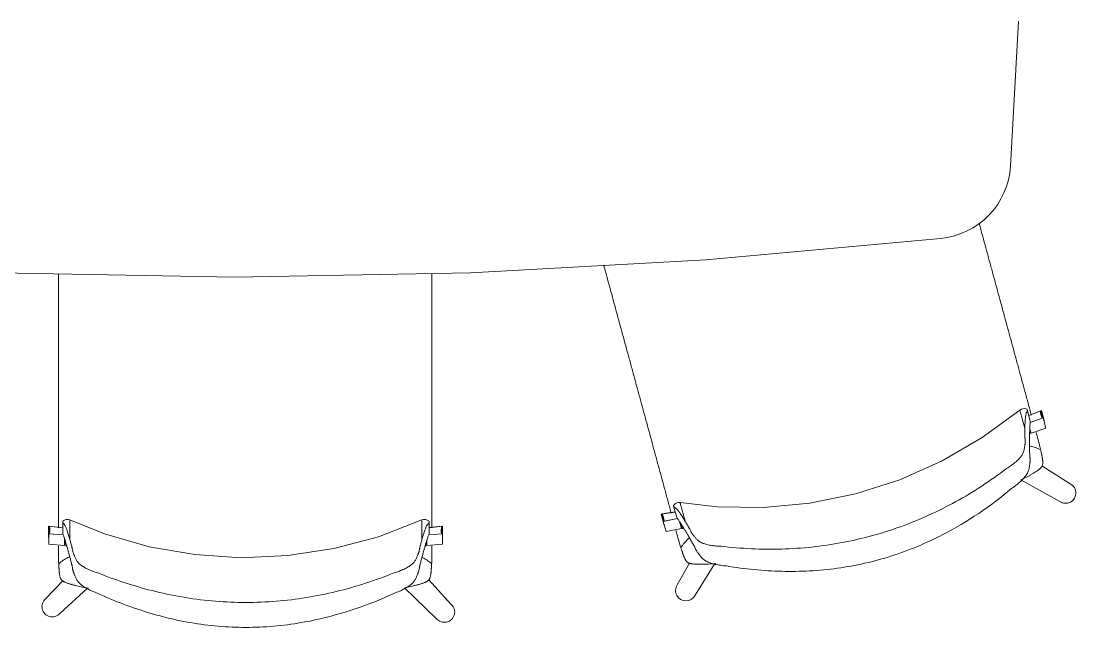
# Model space of a CAD drawing. Header units: millimetres. Extents: x 90978 to 295199, y -4084 to 97293.
# Drawn here: x 180980 to 182321, y 17559 to 18330 of the extents above; entities that cross this region are included whole.
import ezdxf

# ---------------------------------------------------------------- set-up
doc = ezdxf.new("R2010")
doc.units = ezdxf.units.MM
doc.header["$MEASUREMENT"] = 0
doc.layers.add('A-DETL-THIN', color=8, linetype='CONTINUOUS', lineweight=9)
doc.layers.add('I-FURN', color=8, linetype='CONTINUOUS', lineweight=9)

msp = doc.modelspace()

# ---------------------------------------------------------------- linework, layer by layer
at = {"layer": 'A-DETL-THIN'}
for p, q in [((182237.7, 18146.2), (182247.9, 18330.5)), ((181850.4, 18026.9), (182148.9, 18054.2)), ((181551.1, 18010.5), (181850.4, 18026.9)), ((180951.6, 18010.5), (181251.3, 18005)), ((181251.3, 18005), (181551.1, 18010.5))]:
    msp.add_line(p, q, dxfattribs=at)
msp.add_arc((182140, 18151.7), 97.9, 275.2275, 356.8264, dxfattribs=at)
at = {"layer": 'I-FURN'}
for p, q in [((182249.7, 17835.9), (182202, 17800.9)), ((182251.5, 17837), (182249.7, 17835.9)), ((182253.7, 17837.6), (182251.5, 17837)), ((182255.2, 17837.7), (182253.7, 17837.6)), ((182257.1, 17837.4), (182255.2, 17837.7)), ((182258.9, 17836.8), (182257.1, 17837.4)), ((182259.4, 17834.8), (182263, 17821.6)), ((182277.1, 17835.3), (182261, 17828.8)), ((182276.2, 17835), (182261, 17828.8)), ((182280.6, 17822.4), (182277.1, 17835.3)), ((182262.9, 17820.1), (182279.3, 17825.8)), ((182279.3, 17825.8), (182282.8, 17812.9)), ((182263.1, 17806.1), (182262.3, 17809)), ((182264, 17806.4), (182262.4, 17812.1)), ((182282.8, 17812.9), (182264, 17806.4)), ((182202, 17800.9), (182150.9, 17771.2)), ((182150.9, 17771.2), (182096.9, 17747.3)), ((182313.8, 17742.1), (182277.6, 17764.9)), ((182096.9, 17747.3), (182040.5, 17729.3)), ((182250.9, 17747), (182300.5, 17719.6)), ((182040.5, 17729.3), (181982.6, 17717.5)), ((181809.2, 17714.4), (181810.4, 17715.8)), ((181809.8, 17712.4), (181813.4, 17699.2)), ((181810.4, 17715.8), (181811.9, 17717)), ((181811.9, 17717), (181813.3, 17717.7)), ((181813.3, 17717.7), (181815.5, 17718.3)), ((181815.5, 17718.3), (181817.6, 17718.3)), ((181864.6, 17712.9), (181817.6, 17718.3)), ((181923.7, 17712), (181864.6, 17712.9)), ((181982.6, 17717.5), (181923.7, 17712)), ((181032.5, 17694.5), (181034, 17695.6)), ((181034, 17695.6), (181035.7, 17696.3)), ((181035.7, 17696.3), (181037.2, 17696.6)), ((181037.2, 17696.6), (181039.5, 17696.6)), ((181039.5, 17696.6), (181041.6, 17696.1)), ((181085.5, 17678.6), (181041.6, 17696.1)), ((181489.3, 17696.1), (181434.2, 17674.8)), ((181491.4, 17696.6), (181489.3, 17696.1)), ((181493.7, 17696.6), (181491.4, 17696.6)), ((181495.2, 17696.3), (181493.7, 17696.6)), ((181496.9, 17695.6), (181495.2, 17696.3)), ((181498.5, 17694.5), (181496.9, 17695.6)), ((181811.4, 17706.2), (181793.4, 17703.6)), ((181793.4, 17703.6), (181796.9, 17690.7)), ((181811.4, 17706.4), (181794.3, 17703.8)), ((181796.3, 17694.3), (181814.3, 17697.9)), ((181799.8, 17681.4), (181796.3, 17694.3)), ((181797.2, 17694.6), (181814.2, 17698)), ((181032.5, 17686), (181014.3, 17688.2)), ((181014.3, 17688.2), (181014.3, 17674.9)), ((181032.5, 17686.2), (181015.3, 17688.3)), ((181032.5, 17692.4), (181032.5, 17678.8)), ((181498.5, 17692.4), (181498.5, 17678.8)), ((181515.6, 17688.3), (181498.5, 17686.2)), ((181514.7, 17688.2), (181498.5, 17686.3)), ((181515.6, 17674.9), (181515.6, 17688.3)), ((181819.3, 17685.3), (181799.8, 17681.4)), ((181817, 17693.9), (181819.3, 17685.3)), ((181818.7, 17691.3), (181820.2, 17685.6)), ((181014.7, 17678.5), (181033, 17677.3)), ((181014.7, 17665.2), (181014.7, 17678.5)), ((181015.6, 17678.5), (181033, 17677.3)), ((181034.6, 17672.7), (181034.6, 17663.8)), ((181035.5, 17669.7), (181035.5, 17663.8)), ((181142.3, 17662.1), (181085.5, 17678.6)), ((181434.2, 17674.8), (181377.1, 17659.6)), ((181495.4, 17663.8), (181495.4, 17669.7)), ((181497.9, 17677.3), (181515.3, 17678.5)), ((181515.3, 17678.5), (181515.3, 17665.2)), ((181034.6, 17663.8), (181014.7, 17665.2)), ((181200.6, 17652), (181142.3, 17662.1)), ((181377.1, 17659.6), (181318.6, 17650.7)), ((181494.5, 17663.8), (181494.5, 17666.8)), ((181515.3, 17665.2), (181495.4, 17663.8)), ((181259.6, 17648.1), (181200.6, 17652)), ((181318.6, 17650.7), (181259.6, 17648.1)), ((181829.5, 17641.3), (181814.1, 17613.5)), ((181836.6, 17600.3), (181862, 17640.6)), ((181032.8, 17618.7), (181010.7, 17595.9)), ((181526.6, 17588.7), (181497.6, 17620.3)), ((181028.9, 17577.2), (181064, 17609.4)), ((181467.2, 17609.9), (181507.9, 17570.5))]:
    msp.add_line(p, q, dxfattribs=at)
for centre, start, end in [((182307.9, 17730.4), 235.6436, 63.2599), ((181824.9, 17606.2), 145.6202, 333.2364), ((181019.2, 17585.9), 130.3941, 318.0104), ((181517.9, 17579), 220.4176, 48.0338)]:
    msp.add_arc(centre, 13.1, start, end, dxfattribs=at)
for centre, major_axis, start_param, end_param in [((182293.5, 17834.1), (-16.8, -4.6), 5.960696, 6.540192), ((182294.4, 17834.4), (-16.8, -4.6), 5.960696, 6.540192), ((182297.9, 17821.5), (-16.8, -4.6), 5.960696, 6.044337), ((181778.9, 17694), (-16.8, -4.6), 2.884586, 3.464082), ((181779.8, 17694.3), (-16.8, -4.6), 2.884586, 3.464082), ((180997.8, 17682.8), (-17.4, 0), 2.884586, 3.464082), ((180998.8, 17682.9), (-17.4, 0), 2.884586, 3.464082), ((181531.2, 17682.8), (-17.4, 0), 5.960696, 6.540192), ((181532.1, 17682.9), (-17.4, 0), 5.960696, 6.540192), ((181782.4, 17681.2), (-16.8, -4.6), 3.380441, 3.464082), ((180997.8, 17669.5), (-17.4, 0), 3.380441, 3.464082), ((181532.1, 17669.5), (-17.4, 0), 5.960696, 6.044337)]:
    msp.add_ellipse(centre, major_axis=major_axis, ratio=0.978487, start_param=start_param, end_param=end_param, dxfattribs=at)
for points, knots in [([(182198, 18073.4), (182198.2, 18072.7), (182199, 18069.5), (182201.2, 18061.5), (182204.5, 18049.5), (182207.7, 18037.5), (182210.4, 18027.8), (182212.4, 18020.4), (182214.4, 18013.1), (182217, 18003.3), (182220.3, 17991.3), (182224.2, 17976.8), (182228.2, 17962.2), (182232.2, 17947.6), (182236.1, 17933.2), (182239.4, 17921.2), (182242, 17911.5), (182244, 17904.2), (182246, 17896.9), (182248.6, 17887.3), (182251.8, 17875.5), (182255.1, 17863.6), (182257.7, 17853.8), (182259.8, 17846.4), (182261.8, 17838.8), (182263.3, 17833.2), (182264.2, 17830), (182264.4, 17829.3)], [-0.7016648, -0.7016648, -0.7016648, -0.7016648, -0.6964286, -0.6785714, -0.6428571, -0.6071429, -0.5892857, -0.5714286, -0.5535714, -0.5357143, -0.5, -0.4642857, -0.4285714, -0.3928571, -0.3571429, -0.3214286, -0.3035714, -0.2857143, -0.2678571, -0.25, -0.2142857, -0.1785714, -0.1607143, -0.1428571, -0.125, -0.1071429, -0.1022726, -0.1022726, -0.1022726, -0.1022726]), ([(181806.4, 17704.8), (181806.3, 17705.2), (181804.8, 17710.5), (181802, 17721), (181797.9, 17735.8), (181794, 17750.4), (181790.7, 17762.4), (181788, 17772.1), (181786, 17779.5), (181784, 17786.9), (181781.4, 17796.7), (181778.1, 17808.7), (181774.8, 17820.7), (181772.2, 17830.4), (181770.2, 17837.7), (181768.2, 17845), (181765.6, 17854.6), (181762.4, 17866.5), (181759.1, 17878.4), (181756.5, 17888.1), (181754.5, 17895.4), (181752.5, 17902.8), (181749.8, 17912.6), (181746.5, 17924.7), (181742.5, 17939.3), (181738.5, 17954.1), (181734.5, 17968.8), (181730.6, 17983.1), (181726.8, 17997.3), (181723.4, 18009.4), (181721.4, 18017), (181720.6, 18019.7)], [-0.896036, -0.896036, -0.896036, -0.896036, -0.8928571, -0.8571429, -0.8214286, -0.7857143, -0.75, -0.7321429, -0.7142857, -0.6964286, -0.6785714, -0.6428571, -0.6071429, -0.5892857, -0.5714286, -0.5535714, -0.5357143, -0.5, -0.4642857, -0.4464286, -0.4285714, -0.4107143, -0.3928571, -0.3571429, -0.3214286, -0.2857143, -0.25, -0.2142857, -0.1785714, -0.1428571, -0.1220289, -0.1220289, -0.1220289, -0.1220289]), ([(181027.2, 17686), (181027.2, 17686.4), (181027.2, 17691.9), (181027.2, 17702.7), (181027.2, 17718.2), (181027.2, 17733.2), (181027.2, 17745.7), (181027.2, 17755.8), (181027.2, 17763.5), (181027.2, 17771.1), (181027.2, 17781.2), (181027.2, 17793.7), (181027.2, 17806.1), (181027.2, 17816.1), (181027.2, 17823.7), (181027.2, 17831.3), (181027.2, 17841.2), (181027.2, 17853.6), (181027.2, 17865.9), (181027.2, 17876), (181027.2, 17883.6), (181027.2, 17891.2), (181027.2, 17901.3), (181027.2, 17913.9), (181027.2, 17929), (181027.2, 17944.4), (181027.2, 17959.6), (181027.2, 17974.4), (181027.2, 17989.1), (181027.2, 18000.6), (181027.2, 18007.3), (181027.2, 18009.1)], [-0.896036, -0.896036, -0.896036, -0.896036, -0.8928571, -0.8571429, -0.8214286, -0.7857143, -0.75, -0.7321429, -0.7142857, -0.6964286, -0.6785714, -0.6428571, -0.6071429, -0.5892857, -0.5714286, -0.5535714, -0.5357143, -0.5, -0.4642857, -0.4464286, -0.4285714, -0.4107143, -0.3928571, -0.3571429, -0.3214286, -0.2857143, -0.25, -0.2142857, -0.1785714, -0.1428571, -0.1300854, -0.1300854, -0.1300854, -0.1300854]), ([(181501.8, 18009.5), (181501.8, 18007.5), (181501.8, 18000.6), (181501.8, 17988.8), (181501.8, 17974.2), (181501.8, 17961.8), (181501.8, 17951.8), (181501.8, 17944.2), (181501.8, 17936.6), (181501.8, 17926.5), (181501.8, 17914), (181501.8, 17901.6), (181501.8, 17891.6), (181501.8, 17883.9), (181501.8, 17876.3), (181501.8, 17866.2), (181501.8, 17853.7), (181501.8, 17838.7), (181501.8, 17823.6), (181501.8, 17808.4), (181501.8, 17793.5), (181501.8, 17781.1), (181501.8, 17771.1), (181501.8, 17763.4), (181501.8, 17755.9), (181501.8, 17746), (181501.8, 17733.7), (181501.8, 17721.3), (181501.8, 17711.2), (181501.8, 17703.5), (181501.8, 17695.7), (181501.8, 17689.9), (181501.8, 17686.6), (181501.8, 17685.9)], [-0.8717754, -0.8717754, -0.8717754, -0.8717754, -0.8571429, -0.8214286, -0.7857143, -0.75, -0.7321429, -0.7142857, -0.6964286, -0.6785714, -0.6428571, -0.6071429, -0.5892857, -0.5714286, -0.5535714, -0.5357143, -0.5, -0.4642857, -0.4285714, -0.3928571, -0.3571429, -0.3214286, -0.3035714, -0.2857143, -0.2678571, -0.25, -0.2142857, -0.1785714, -0.1607143, -0.1428571, -0.125, -0.1071429, -0.1022726, -0.1022726, -0.1022726, -0.1022726]), ([(182249.7, 17835.9), (182249.7, 17835.9), (182249.7, 17835.8), (182249.8, 17835.2), (182250.1, 17834.4), (182250.6, 17832.5), (182251.6, 17828.7), (182253.5, 17821.7), (182255.2, 17815.4), (182256.2, 17811.8)], [0.3374293, 0.3374293, 0.3374293, 0.3374293, 0.3888889, 0.4444444, 0.5138889, 0.5833333, 0.7222222, 0.8611111, 1, 1, 1, 1]), ([(182259.4, 17834.8), (182259.3, 17835.3), (182259, 17836.1), (182258.9, 17836.7), (182258.8, 17836.8), (182259, 17836.2), (182259.2, 17835.5), (182259.3, 17835.1)], [0, 0, 0, 0, 0.125, 0.25, 0.375, 0.5, 0.5828112, 0.5828112, 0.5828112, 0.5828112]), ([(182232.8, 17761.6), (182235.1, 17762.9), (182239.2, 17765.6), (182243.5, 17768.9), (182246.5, 17771.6), (182248.5, 17773.6), (182250, 17775.3), (182250.9, 17776.5), (182251.4, 17777.1), (182251.8, 17777.6), (182252.1, 17778.1), (182252.6, 17778.8), (182253.2, 17779.9), (182254, 17781.6), (182254.7, 17783.5), (182255.2, 17785.4), (182255.6, 17787.3), (182255.8, 17789.1), (182256, 17790.5), (182256.1, 17791.4), (182256.2, 17791.9), (182256.3, 17792.3), (182256.4, 17792.7), (182256.4, 17793.2), (182256.5, 17794), (182256.6, 17795.1), (182256.6, 17796.3), (182256.5, 17797.8), (182256.4, 17799.2), (182256.2, 17800.7), (182256.2, 17801.9), (182256.2, 17803.2), (182256.2, 17804.8), (182256.2, 17807.7), (182256.2, 17810.2), (182256.2, 17811.8)], [0, 0, 0, 0, 0.0625, 0.125, 0.15625, 0.1875, 0.21875, 0.234375, 0.242188, 0.25, 0.257812, 0.265625, 0.28125, 0.3125, 0.34375, 0.375, 0.40625, 0.4375, 0.46875, 0.484375, 0.492188, 0.5, 0.507812, 0.515625, 0.53125, 0.5625, 0.59375, 0.625, 0.6875, 0.71875, 0.75, 0.78125, 0.8125, 0.875, 1, 1, 1, 1]), ([(182262.5, 17814.1), (182262.4, 17812.1), (182262.2, 17808.7), (182262.1, 17803.5), (182262.1, 17799.2), (182262.1, 17794.8), (182262.1, 17790.2), (182262.2, 17786), (182262.2, 17782.5), (182262.2, 17780.3), (182262.3, 17778.6), (182262.4, 17776.9), (182262.6, 17775.2), (182262.7, 17773.4), (182262.7, 17772), (182262.7, 17770.8), (182262.6, 17769.9), (182262.6, 17769.3), (182262.5, 17768.9), (182262.4, 17768.5), (182262.4, 17768), (182262.3, 17767), (182262.1, 17765.6), (182261.9, 17763.8), (182261.6, 17762), (182261.2, 17760.1), (182260.5, 17758.1), (182259.8, 17756.4), (182259.1, 17755.2), (182258.7, 17754.6), (182258.4, 17754), (182258, 17753.5), (182257.5, 17752.8), (182256.6, 17751.6), (182255.2, 17749.8), (182253.2, 17747.6), (182250.2, 17744.7), (182246, 17740.9), (182241.9, 17737.9), (182239.7, 17736.4)], [0, 0, 0, 0, 0.142857, 0.214286, 0.285714, 0.357143, 0.428571, 0.5, 0.535714, 0.571429, 0.589286, 0.607143, 0.642857, 0.660714, 0.678571, 0.696429, 0.705357, 0.709821, 0.714286, 0.71875, 0.723214, 0.732143, 0.75, 0.767857, 0.785714, 0.803571, 0.821429, 0.839286, 0.848214, 0.852679, 0.857143, 0.861607, 0.866071, 0.875, 0.892857, 0.910714, 0.928571, 0.964286, 1, 1, 1, 1]), ([(182276.1, 17785.5), (182273.9, 17786.5), (182269.5, 17788.3), (182264.7, 17789.6), (182262.1, 17790.1), (182261.7, 17790.2)], [0, 0, 0, 0, 0.02777778, 0.05555556, 0.06066679, 0.06066679, 0.06066679, 0.06066679]), ([(182276.1, 17785.5), (182276.3, 17784.4), (182276.7, 17782.8), (182277.1, 17780.9), (182277.3, 17779.8), (182277.5, 17779), (182277.6, 17778.2), (182277.8, 17777.2), (182278.1, 17776), (182278.3, 17774.8), (182278.4, 17773.9), (182278.5, 17773.4), (182278.5, 17773), (182278.6, 17772.6), (182278.7, 17772.1), (182278.8, 17771.2), (182278.9, 17770), (182278.9, 17768.6), (182278.8, 17767.3), (182278.5, 17766), (182278, 17764.6), (182277.3, 17763.5), (182276.6, 17762.6), (182276.1, 17762), (182275.5, 17761.4), (182274.7, 17760.7), (182273.6, 17759.8), (182272.1, 17758.7), (182270.6, 17757.7), (182269, 17756.7), (182267.6, 17755.9), (182266.2, 17755), (182264.7, 17754.2), (182263.1, 17753.2), (182260.9, 17752), (182256.8, 17749.9), (182253.4, 17748.1), (182251.3, 17747)], [0, 0, 0, 0, 0.0625, 0.09375, 0.109375, 0.125, 0.140625, 0.15625, 0.1875, 0.21875, 0.234375, 0.242188, 0.25, 0.257812, 0.265625, 0.28125, 0.3125, 0.34375, 0.375, 0.40625, 0.4375, 0.46875, 0.484375, 0.5, 0.515625, 0.53125, 0.5625, 0.59375, 0.625, 0.65625, 0.6875, 0.71875, 0.75, 0.78125, 0.8125, 0.875, 1, 1, 1, 1]), ([(181869.8, 17662.7), (181882.6, 17661.2), (181908.2, 17659), (181959.7, 17658.5), (182023.9, 17665.2), (182098.7, 17685.6), (182157.4, 17712.3), (182201.6, 17738.9), (182222.6, 17753.7), (182232.8, 17761.6)], [-1, -1, -1, -1, -0.9, -0.8, -0.6, -0.4, -0.2, -0.1, 0, 0, 0, 0]), ([(182239.7, 17736.4), (182226.2, 17725), (182197.9, 17703.6), (182147.1, 17673.5), (182087.1, 17648.3), (182017.8, 17632.7), (181958.8, 17629.6), (181911.6, 17632.5), (181888.3, 17635.6), (181876.6, 17637.6)], [-1, -1, -1, -1, -0.863636, -0.727273, -0.545455, -0.363636, -0.181818, -0.090909, 0, 0, 0, 0]), ([(181809.7, 17712.7), (181809.6, 17713.1), (181809.4, 17713.9), (181809.2, 17714.5), (181809.2, 17714.4), (181809.4, 17713.7), (181809.6, 17712.9), (181809.8, 17712.4)], [0.4162183, 0.4162183, 0.4162183, 0.4162183, 0.5, 0.625, 0.75, 0.875, 1, 1, 1, 1]), ([(181824.2, 17694.2), (181823.4, 17697.1), (181822, 17702.3), (181820.3, 17708.5), (181819, 17713), (181818.3, 17715.6), (181818, 17717), (181817.8, 17717.7), (181817.6, 17718.2), (181817.6, 17718.3), (181817.6, 17718.3)], [0, 0, 0, 0, 0.1111111, 0.2222222, 0.3333333, 0.4444444, 0.5, 0.5555556, 0.6111111, 0.6625707, 0.6625707, 0.6625707, 0.6625707]), ([(181032.5, 17692.8), (181032.5, 17693.2), (181032.5, 17693.9), (181032.5, 17694.6), (181032.5, 17694.5), (181032.5, 17693.8), (181032.5, 17693), (181032.5, 17692.4)], [0.4162183, 0.4162183, 0.4162183, 0.4162183, 0.5, 0.625, 0.75, 0.875, 1, 1, 1, 1]), ([(181041.6, 17671.1), (181041.6, 17674.1), (181041.6, 17679.5), (181041.6, 17685.9), (181041.6, 17690.6), (181041.6, 17693.3), (181041.6, 17694.7), (181041.6, 17695.2), (181041.6, 17695.4)], [0, 0, 0, 0, 0.1111111, 0.2222222, 0.3333333, 0.4444444, 0.5, 0.5555556, 0.5555556, 0.5555556, 0.5555556]), ([(181489.3, 17695.4), (181489.3, 17695.1), (181489.3, 17694.5), (181489.3, 17692.5), (181489.3, 17688.6), (181489.3, 17681.4), (181489.3, 17674.9), (181489.3, 17671.1)], [0.4444444, 0.4444444, 0.4444444, 0.4444444, 0.5138889, 0.5833333, 0.7222222, 0.8611111, 1, 1, 1, 1]), ([(181498.5, 17692.4), (181498.5, 17693), (181498.5, 17693.8), (181498.5, 17694.5), (181498.5, 17694.6), (181498.5, 17693.9), (181498.5, 17693.2), (181498.5, 17692.8)], [0, 0, 0, 0, 0.125, 0.25, 0.375, 0.5, 0.5828112, 0.5828112, 0.5828112, 0.5828112]), ([(181824.2, 17694.2), (181825, 17692.8), (181826.3, 17690.7), (181827.7, 17688.2), (181828.6, 17686.8), (181829.2, 17685.7), (181829.8, 17684.7), (181830.4, 17683.3), (181831, 17682), (181831.7, 17680.6), (181832.3, 17679.6), (181832.9, 17678.7), (181833.4, 17678), (181833.7, 17677.6), (181834, 17677.3), (181834.2, 17677), (181834.6, 17676.6), (181835.2, 17675.9), (181836, 17674.8), (181837.2, 17673.4), (181838.4, 17672), (181839.8, 17670.6), (181841.4, 17669.3), (181842.9, 17668.2), (181844.1, 17667.6), (181844.8, 17667.2), (181845.3, 17667), (181845.9, 17666.7), (181846.7, 17666.4), (181848.1, 17665.9), (181850.2, 17665.2), (181852.9, 17664.5), (181856.9, 17663.7), (181862.3, 17663), (181867.2, 17662.8), (181869.8, 17662.7)], [0, 0, 0, 0, 0.125, 0.1875, 0.21875, 0.25, 0.28125, 0.3125, 0.375, 0.40625, 0.4375, 0.46875, 0.484375, 0.492188, 0.5, 0.507812, 0.515625, 0.53125, 0.5625, 0.59375, 0.625, 0.65625, 0.6875, 0.71875, 0.734375, 0.742188, 0.75, 0.757812, 0.765625, 0.78125, 0.8125, 0.84375, 0.875, 0.9375, 1, 1, 1, 1]), ([(181876.6, 17637.6), (181874, 17637.8), (181868.9, 17638.3), (181863.3, 17639.4), (181859.3, 17640.4), (181856.5, 17641.3), (181854.3, 17642.1), (181852.9, 17642.7), (181852.2, 17643), (181851.6, 17643.3), (181851, 17643.6), (181850.3, 17644), (181849.1, 17644.7), (181847.6, 17645.7), (181846.1, 17647.1), (181844.8, 17648.5), (181843.6, 17649.9), (181842.5, 17651.4), (181841.7, 17652.5), (181841.1, 17653.3), (181840.7, 17653.7), (181840.5, 17654.1), (181840.2, 17654.4), (181839.9, 17654.8), (181839.4, 17655.5), (181838.7, 17656.6), (181838, 17657.8), (181837.2, 17659.4), (181836.5, 17660.9), (181835.8, 17662.5), (181835.2, 17663.6), (181834.5, 17664.8), (181833.6, 17666.3), (181832.1, 17669), (181830, 17672.6), (181827.7, 17676.6), (181825.5, 17680.4), (181823.3, 17684), (181821.3, 17687.4), (181819.4, 17690.4), (181818.2, 17692.2), (181817.6, 17693)], [0, 0, 0, 0, 0.035714, 0.071429, 0.089286, 0.107143, 0.125, 0.133929, 0.138393, 0.142857, 0.147321, 0.151786, 0.160714, 0.178571, 0.196429, 0.214286, 0.232143, 0.25, 0.267857, 0.276786, 0.28125, 0.285714, 0.290179, 0.294643, 0.303571, 0.321429, 0.339286, 0.357143, 0.392857, 0.410714, 0.428571, 0.446429, 0.464286, 0.5, 0.571429, 0.642857, 0.714286, 0.785714, 0.857143, 0.928571, 1, 1, 1, 1]), ([(181820.2, 17685.7), (181820.6, 17685.5), (181821.5, 17685.2), (181822.4, 17684.8), (181822.8, 17684.7)], [-0.8810546, -0.8810546, -0.8810546, -0.8810546, -0.6666667, -0.4718724, -0.4718724, -0.4718724, -0.4718724]), ([(181077.3, 17602.7), (181074.8, 17603.6), (181070.1, 17605.4), (181065, 17607.9), (181061.4, 17610), (181058.9, 17611.5), (181057, 17612.9), (181055.8, 17613.8), (181055.1, 17614.4), (181054.7, 17614.8), (181054.2, 17615.2), (181053.6, 17615.8), (181052.7, 17616.7), (181051.5, 17618.2), (181050.4, 17619.9), (181049.5, 17621.6), (181048.7, 17623.3), (181048, 17625), (181047.5, 17626.3), (181047.1, 17627.2), (181046.9, 17627.7), (181046.8, 17628.1), (181046.6, 17628.5), (181046.4, 17629), (181046.1, 17629.8), (181045.7, 17631), (181045.4, 17632.3), (181045, 17634.1), (181044.8, 17635.8), (181044.5, 17637.4), (181044.2, 17638.7), (181043.8, 17640), (181043.4, 17641.7), (181042.6, 17644.7), (181041.5, 17648.7), (181040.4, 17653.2), (181039.2, 17657.4), (181038.1, 17661.5), (181037, 17665.3), (181035.9, 17668.7), (181035.2, 17670.7), (181034.9, 17671.7)], [0, 0, 0, 0, 0.035714, 0.071429, 0.089286, 0.107143, 0.125, 0.133929, 0.138393, 0.142857, 0.147321, 0.151786, 0.160714, 0.178571, 0.196429, 0.214286, 0.232143, 0.25, 0.267857, 0.276786, 0.28125, 0.285714, 0.290179, 0.294643, 0.303571, 0.321429, 0.339286, 0.357143, 0.392857, 0.410714, 0.428571, 0.446429, 0.464286, 0.5, 0.571429, 0.642857, 0.714286, 0.785714, 0.857143, 0.928571, 1, 1, 1, 1]), ([(181041.6, 17671.1), (181042, 17669.6), (181042.7, 17667.2), (181043.4, 17664.4), (181043.9, 17662.8), (181044.2, 17661.6), (181044.5, 17660.4), (181044.7, 17659), (181045, 17657.5), (181045.3, 17656), (181045.6, 17654.9), (181045.9, 17653.8), (181046.3, 17653.1), (181046.5, 17652.6), (181046.6, 17652.3), (181046.8, 17651.9), (181047, 17651.4), (181047.4, 17650.6), (181047.9, 17649.3), (181048.6, 17647.6), (181049.5, 17645.9), (181050.4, 17644.2), (181051.6, 17642.5), (181052.8, 17641.1), (181053.8, 17640.2), (181054.4, 17639.7), (181054.9, 17639.3), (181055.3, 17638.9), (181056, 17638.4), (181057.2, 17637.5), (181059.1, 17636.3), (181061.5, 17634.9), (181065.1, 17633.1), (181070.2, 17631), (181074.8, 17629.5), (181077.3, 17628.8)], [0, 0, 0, 0, 0.125, 0.1875, 0.21875, 0.25, 0.28125, 0.3125, 0.375, 0.40625, 0.4375, 0.46875, 0.484375, 0.492188, 0.5, 0.507812, 0.515625, 0.53125, 0.5625, 0.59375, 0.625, 0.65625, 0.6875, 0.71875, 0.734375, 0.742188, 0.75, 0.757812, 0.765625, 0.78125, 0.8125, 0.84375, 0.875, 0.9375, 1, 1, 1, 1]), ([(181496, 17671.7), (181495.3, 17669.8), (181494.3, 17666.5), (181492.8, 17661.5), (181491.7, 17657.4), (181490.6, 17653.2), (181489.4, 17648.7), (181488.3, 17644.7), (181487.4, 17641.3), (181486.9, 17639.2), (181486.5, 17637.4), (181486.2, 17635.8), (181485.9, 17634.1), (181485.5, 17632.3), (181485.2, 17631), (181484.8, 17629.8), (181484.5, 17629), (181484.3, 17628.5), (181484.2, 17628.1), (181484, 17627.7), (181483.8, 17627.2), (181483.4, 17626.3), (181482.9, 17625), (181482.2, 17623.3), (181481.5, 17621.6), (181480.5, 17619.9), (181479.4, 17618.2), (181478.3, 17616.7), (181477.3, 17615.8), (181476.7, 17615.2), (181476.3, 17614.8), (181475.8, 17614.4), (181475.1, 17613.8), (181473.9, 17612.9), (181472, 17611.5), (181469.6, 17610), (181466, 17607.9), (181460.9, 17605.4), (181456.1, 17603.6), (181453.6, 17602.7)], [0, 0, 0, 0, 0.142857, 0.214286, 0.285714, 0.357143, 0.428571, 0.5, 0.535714, 0.571429, 0.589286, 0.607143, 0.642857, 0.660714, 0.678571, 0.696429, 0.705357, 0.709821, 0.714286, 0.71875, 0.723214, 0.732143, 0.75, 0.767857, 0.785714, 0.803571, 0.821429, 0.839286, 0.848214, 0.852679, 0.857143, 0.861607, 0.866071, 0.875, 0.892857, 0.910714, 0.928571, 0.964286, 1, 1, 1, 1]), ([(181453.6, 17628.8), (181456.1, 17629.5), (181460.7, 17631), (181465.8, 17633.1), (181469.4, 17634.9), (181471.8, 17636.3), (181473.7, 17637.5), (181474.9, 17638.4), (181475.6, 17638.9), (181476.1, 17639.3), (181476.5, 17639.7), (181477.1, 17640.2), (181478.1, 17641.1), (181479.3, 17642.5), (181480.5, 17644.2), (181481.5, 17645.9), (181482.3, 17647.6), (181483, 17649.3), (181483.5, 17650.6), (181483.9, 17651.4), (181484.1, 17651.9), (181484.3, 17652.3), (181484.5, 17652.6), (181484.7, 17653.1), (181485, 17653.8), (181485.3, 17654.9), (181485.6, 17656), (181486, 17657.5), (181486.2, 17659), (181486.5, 17660.4), (181486.7, 17661.6), (181487.1, 17662.8), (181487.5, 17664.4), (181488.2, 17667.2), (181488.9, 17669.6), (181489.3, 17671.1)], [0, 0, 0, 0, 0.0625, 0.125, 0.15625, 0.1875, 0.21875, 0.234375, 0.242188, 0.25, 0.257812, 0.265625, 0.28125, 0.3125, 0.34375, 0.375, 0.40625, 0.4375, 0.46875, 0.484375, 0.492188, 0.5, 0.507812, 0.515625, 0.53125, 0.5625, 0.59375, 0.625, 0.6875, 0.71875, 0.75, 0.78125, 0.8125, 0.875, 1, 1, 1, 1]), ([(181829.7, 17673.3), (181829, 17672.7), (181826.6, 17670.6), (181822.8, 17666.7), (181819.9, 17662.9), (181818.5, 17660.9)], [0.93303317, 0.93303317, 0.93303317, 0.93303317, 0.94444444, 0.97222222, 1, 1, 1, 1]), ([(181859.4, 17640.3), (181857, 17640.2), (181853.2, 17640), (181848.6, 17639.8), (181846.1, 17639.8), (181844.2, 17639.7), (181842.5, 17639.7), (181840.9, 17639.7), (181839.2, 17639.7), (181837.4, 17639.8), (181835.5, 17639.9), (181833.7, 17640.1), (181832.3, 17640.3), (181831.2, 17640.5), (181830.5, 17640.7), (181829.7, 17641), (181828.7, 17641.4), (181827.5, 17642), (181826.3, 17642.9), (181825.4, 17643.9), (181824.7, 17645), (181824, 17646.2), (181823.5, 17647.3), (181823.1, 17648.1), (181822.9, 17648.6), (181822.7, 17648.9), (181822.6, 17649.3), (181822.4, 17649.8), (181822.1, 17650.6), (181821.6, 17651.8), (181821.2, 17652.9), (181820.9, 17653.9), (181820.6, 17654.6), (181820.4, 17655.4), (181820, 17656.5), (181819.4, 17658.3), (181818.9, 17659.9), (181818.5, 17660.9)], [0, 0, 0, 0, 0.125, 0.1875, 0.21875, 0.25, 0.28125, 0.3125, 0.34375, 0.375, 0.40625, 0.4375, 0.46875, 0.484375, 0.5, 0.515625, 0.53125, 0.5625, 0.59375, 0.625, 0.65625, 0.6875, 0.71875, 0.734375, 0.742188, 0.75, 0.757812, 0.765625, 0.78125, 0.8125, 0.84375, 0.859375, 0.875, 0.890625, 0.90625, 0.9375, 1, 1, 1, 1]), ([(181041.4, 17649.4), (181040.6, 17649.1), (181037.8, 17647.7), (181033.1, 17644.9), (181029.3, 17642.1), (181027.4, 17640.5)], [0.93303317, 0.93303317, 0.93303317, 0.93303317, 0.94444444, 0.97222222, 1, 1, 1, 1]), ([(181061.4, 17609.9), (181059.1, 17610.4), (181055.3, 17611.2), (181050.9, 17612.2), (181048.4, 17612.8), (181046.6, 17613.3), (181044.9, 17613.7), (181043.4, 17614.1), (181041.8, 17614.6), (181040, 17615.1), (181038.3, 17615.7), (181036.6, 17616.4), (181035.3, 17616.9), (181034.3, 17617.4), (181033.6, 17617.8), (181032.9, 17618.3), (181032, 17618.9), (181031.1, 17619.8), (181030.2, 17621), (181029.5, 17622.2), (181029.1, 17623.5), (181028.8, 17624.8), (181028.6, 17626), (181028.4, 17626.9), (181028.4, 17627.4), (181028.3, 17627.8), (181028.3, 17628.2), (181028.2, 17628.7), (181028.1, 17629.6), (181028, 17630.8), (181027.9, 17632), (181027.8, 17633.1), (181027.8, 17633.9), (181027.7, 17634.7), (181027.7, 17635.8), (181027.5, 17637.7), (181027.4, 17639.4), (181027.4, 17640.5)], [0, 0, 0, 0, 0.125, 0.1875, 0.21875, 0.25, 0.28125, 0.3125, 0.34375, 0.375, 0.40625, 0.4375, 0.46875, 0.484375, 0.5, 0.515625, 0.53125, 0.5625, 0.59375, 0.625, 0.65625, 0.6875, 0.71875, 0.734375, 0.742188, 0.75, 0.757812, 0.765625, 0.78125, 0.8125, 0.84375, 0.859375, 0.875, 0.890625, 0.90625, 0.9375, 1, 1, 1, 1]), ([(181501.6, 17640.5), (181501.6, 17639.4), (181501.5, 17637.7), (181501.4, 17635.8), (181501.3, 17634.7), (181501.2, 17633.9), (181501.2, 17633.1), (181501.1, 17632), (181501, 17630.8), (181500.9, 17629.6), (181500.8, 17628.7), (181500.8, 17628.2), (181500.7, 17627.8), (181500.7, 17627.4), (181500.6, 17626.9), (181500.5, 17626), (181500.2, 17624.8), (181499.9, 17623.5), (181499.5, 17622.2), (181498.8, 17621), (181497.9, 17619.8), (181497, 17618.9), (181496.1, 17618.3), (181495.4, 17617.8), (181494.7, 17617.4), (181493.8, 17616.9), (181492.4, 17616.4), (181490.8, 17615.7), (181489, 17615.1), (181487.2, 17614.6), (181485.7, 17614.1), (181484.1, 17613.7), (181482.4, 17613.3), (181480.6, 17612.8), (181478.1, 17612.2), (181473.7, 17611.2), (181469.9, 17610.4), (181467.6, 17609.9)], [0, 0, 0, 0, 0.0625, 0.09375, 0.109375, 0.125, 0.140625, 0.15625, 0.1875, 0.21875, 0.234375, 0.242188, 0.25, 0.257812, 0.265625, 0.28125, 0.3125, 0.34375, 0.375, 0.40625, 0.4375, 0.46875, 0.484375, 0.5, 0.515625, 0.53125, 0.5625, 0.59375, 0.625, 0.65625, 0.6875, 0.71875, 0.75, 0.78125, 0.8125, 0.875, 1, 1, 1, 1]), ([(181501.6, 17640.5), (181499.8, 17642.1), (181496, 17644.9), (181491.7, 17647.4), (181489.3, 17648.6), (181489, 17648.8)], [0, 0, 0, 0, 0.02777778, 0.05555556, 0.06066679, 0.06066679, 0.06066679, 0.06066679]), ([(181077.3, 17628.8), (181089.3, 17623.9), (181113.4, 17615.1), (181163, 17601), (181226.7, 17590.7), (181304.2, 17590.7), (181367.9, 17601), (181417.5, 17615.1), (181441.7, 17623.9), (181453.6, 17628.8)], [-1, -1, -1, -1, -0.9, -0.8, -0.6, -0.4, -0.2, -0.1, 0, 0, 0, 0]), ([(181453.6, 17602.7), (181437.5, 17595.2), (181404.7, 17582.1), (181347.8, 17566.3), (181283.2, 17557.8), (181212.3, 17560.9), (181154.5, 17573.4), (181109.8, 17588.6), (181088, 17597.7), (181077.3, 17602.7)], [-1, -1, -1, -1, -0.863636, -0.727273, -0.545455, -0.363636, -0.181818, -0.090909, 0, 0, 0, 0])]:
    msp.add_open_spline(points, degree=3, knots=knots, dxfattribs=at)
for points in [[(182256.2, 17811.8), (182256.2, 17813.9), (182256.2, 17817.9), (182256.5, 17823.1), (182256.9, 17827.6), (182257.5, 17831.1), (182258.4, 17833.5), (182259, 17834.5), (182259.4, 17834.8)], [(182263, 17821.6), (182262.9, 17820.5), (182262.7, 17818.1), (182262.6, 17815.5), (182262.5, 17814.1)], [(182270.3, 17807.5), (182272, 17801.3), (182273.7, 17795.2), (182275.3, 17789.2)], [(182275.3, 17789.2), (182275.4, 17788.6), (182275.7, 17787.3), (182276, 17786.1), (182276.1, 17785.5)], [(181809.8, 17712.4), (181810.2, 17712.3), (181811.3, 17711.9), (181813.3, 17710.2), (181815.6, 17707.4), (181818.2, 17703.8), (181821.1, 17699.4), (181823.1, 17696), (181824.2, 17694.2)], [(181817.6, 17693), (181816.8, 17694.1), (181815.4, 17696.3), (181814, 17698.3), (181813.4, 17699.2)], [(181032.5, 17692.4), (181032.9, 17692.2), (181033.8, 17691.5), (181035.3, 17689.4), (181036.8, 17686.1), (181038.3, 17681.9), (181040, 17677), (181041, 17673.1), (181041.6, 17671.1)], [(181489.3, 17671.1), (181489.9, 17673.1), (181491, 17677), (181492.6, 17681.9), (181494.1, 17686.1), (181495.6, 17689.4), (181497.1, 17691.5), (181498, 17692.2), (181498.5, 17692.4)], [(181817.3, 17664.6), (181815.7, 17670.5), (181814.1, 17676.5), (181812.3, 17682.8)], [(181034.9, 17671.7), (181034.5, 17673), (181033.7, 17675.4), (181032.9, 17677.7), (181032.5, 17678.8)], [(181498.5, 17678.8), (181498.1, 17677.7), (181497.3, 17675.4), (181496.4, 17673), (181496, 17671.7)], [(181027.2, 17644.3), (181027.2, 17650.4), (181027.2, 17656.7), (181027.2, 17663.2)], [(181036.6, 17663), (181037, 17662.8), (181037.4, 17662.5), (181037.8, 17662.2)], [(181493.1, 17662.2), (181493.5, 17662.5), (181493.9, 17662.8), (181494.3, 17663)], [(181501.8, 17663.3), (181501.8, 17656.8), (181501.8, 17650.5), (181501.8, 17644.3)], [(181818.5, 17660.9), (181818.3, 17661.5), (181817.9, 17662.7), (181817.5, 17664), (181817.3, 17664.6)], [(181027.4, 17640.5), (181027.4, 17641.1), (181027.3, 17642.4), (181027.2, 17643.7), (181027.2, 17644.3)], [(181501.8, 17644.3), (181501.8, 17643.7), (181501.7, 17642.4), (181501.7, 17641.1), (181501.6, 17640.5)], [(181863, 17640.6), (181861.8, 17640.5), (181860.6, 17640.4), (181859.4, 17640.3)], [(181859.4, 17640.3), (181860.6, 17640.4), (181861.9, 17640.5), (181863.1, 17640.6)], [(181065, 17609.2), (181063.8, 17609.4), (181062.6, 17609.6), (181061.4, 17609.9)], [(181061.4, 17609.9), (181062.6, 17609.6), (181063.9, 17609.4), (181065.1, 17609.2)]]:
    msp.add_open_spline(points, degree=3, dxfattribs=at)

doc.saveas('drawing.dxf')
